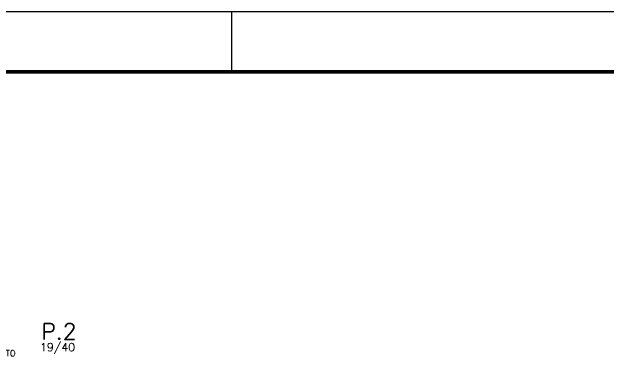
# Model space of a CAD drawing. Extents: x 534 to 8035, y 2354 to 7562.
# Drawn here: x 4985 to 5730, y 7124 to 7562 of the extents above; entities that cross this region are included whole.
import ezdxf

# ---------------------------------------------------------------- set-up
doc = ezdxf.new("R2010")
doc.units = 0
doc.layers.get('0').update_dxf_attribs({"color": 9, "linetype": 'CONTINUOUS'})
doc.layers.add('FO-TEXTO-VIGAS', color=3, linetype='CONTINUOUS')
doc.layers.add('FO-Textos dos pilares', color=3, linetype='CONTINUOUS', lineweight=20)
doc.styles.add('ROMANS', font='romans.shx')

# ---------------------------------------------------------------- blocks, each defined once
blk = doc.blocks.new('*U4')
at = {"color": 7}
blk.add_line((-3600, 5840), (-3600, 5740), dxfattribs=at)
blk.add_lwpolyline([(-8310, 5840), (-8310, -100), (100, -100), (100, 5840)], close=True, dxfattribs=at)
at = {"color": 7, "const_width": 6}
blk.add_lwpolyline([(-8060, 5740), (-8060, 0), (0, 0), (0, 5740)], close=True, dxfattribs=at)

msp = doc.modelspace()

# ---------------------------------------------------------------- block references
at = {"xscale": 0.75, "yscale": 0.75, "zscale": 0.75}
msp.add_blockref('*U4', (7959.51, 3181.71), dxfattribs=at)

# ---------------------------------------------------------------- texts
at = {"layer": 'FO-TEXTO-VIGAS', "style": 'ROMANS'}
msp.add_text('PAREDE EM CONCRETO', height=7.5, dxfattribs=at).set_placement((4874.68, 7131.52))
at = {"layer": 'FO-Textos dos pilares', "color": 1, "style": 'ROMANS'}
msp.add_text('P.2', height=20, dxfattribs=at).set_placement((5022.09, 7152.6))
at = {"layer": 'FO-Textos dos pilares', "color": 3, "style": 'ROMANS'}
msp.add_text('19/40', height=10, dxfattribs=at).set_placement((5020.33, 7137.91))

doc.saveas('drawing.dxf')
